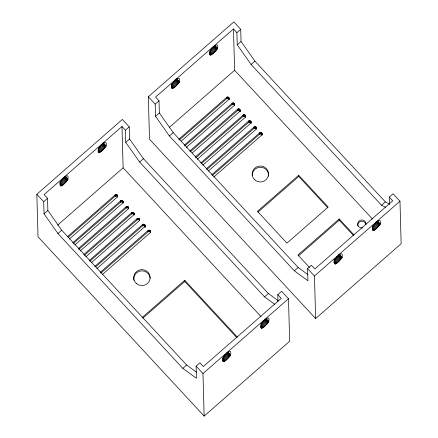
<?xml version="1.0" encoding="UTF-8"?>
<svg xmlns="http://www.w3.org/2000/svg" width="438" height="438" viewBox="0 0 438 438"><rect width="100%" height="100%" fill="white"/><g stroke="black" fill="none" stroke-linecap="round" stroke-linejoin="round"><path stroke-width="0.66" d="M94.734 266.446L142.564 224.601C143.943 223.243 146.161 225.565 144.622 226.824L96.798 268.669M145.153 227.13L145.131 225.658M189.747 151.121L237.571 109.27C238.956 107.918 241.168 110.239 239.63 111.493L192.32 152.889M230.552 355.098C232.469 346.212 223.96 355.809 222.871 358.131C221.267 366.606 229.266 357.156 230.552 355.098L227.979 352.322M342.04 257.549C343.956 248.664 335.442 258.261 334.353 260.583C332.754 269.058 340.753 259.608 342.04 257.549L339.466 254.774M67.863 179.542C69.735 170.656 61.605 180.122 60.236 182.296C58.363 191.182 66.494 181.715 67.863 179.542L65.289 176.76M106.04 146.133C107.912 137.247 99.782 146.714 98.413 148.887C96.541 157.773 104.671 148.307 106.04 146.133L103.039 142.892M179.345 81.994C181.217 73.108 173.087 82.574 171.718 84.748C169.845 93.633 177.976 84.167 179.345 81.994L176.771 79.212M217.527 48.585C219.4 39.699 211.269 49.165 209.901 51.339C208.028 60.225 216.158 50.759 217.527 48.585L214.954 45.809M268.729 321.711C270.602 312.82 262.471 322.291 261.103 324.465C259.23 333.351 267.361 323.885 268.729 321.711L266.156 318.93M380.211 224.163C382.084 215.272 373.953 224.743 372.585 226.917C370.712 235.803 378.843 226.336 380.211 224.163L377.638 221.382M277.993 301.415L277.801 294.659L281.618 291.319L288.483 298.727L289.671 341.268L204.152 416.1L38.029 236.821L36.841 194.28L122.366 119.448L129.232 126.856L129.571 139.01L143.434 158.687L268.368 293.52L278.152 300.687M389.491 204.541L389.289 197.111L393.105 193.771L399.971 201.179L401.159 243.72L315.634 318.552L149.517 139.273L148.329 96.732L233.848 21.9L240.714 29.308L241.053 41.462L254.916 61.139L385.341 201.896L389.393 203.911M274.878 304.426L264.547 296.86L139.618 162.033L125.75 142.35L125.41 130.196L121.978 126.494L44.096 194.642L47.523 198.348L47.862 210.503L61.731 230.18L186.665 365.007L196.448 372.18M385.577 207.251L381.525 205.236L251.1 64.479L237.237 44.802L236.898 32.647L233.465 28.946L155.578 97.094L159.01 100.8L159.35 112.955L173.213 132.632L298.147 267.459L307.936 274.631M277.801 294.659L281.234 298.366L203.347 366.513L199.914 362.812L196.098 366.152L196.438 378.306L182.843 368.353L57.909 233.52L44.046 213.843L43.707 201.688L47.523 198.348M125.41 130.196L129.232 126.856M389.289 197.111L392.716 200.818L314.834 268.965L311.402 265.264L307.58 268.603L307.919 280.758L294.331 270.804L169.396 135.972L155.534 116.294L155.194 104.14L159.01 100.8M236.898 32.647L240.714 29.308M44.046 213.843L47.862 210.503M125.75 142.35L129.571 139.01M155.534 116.294L159.35 112.955M237.237 44.802L241.053 41.462M57.548 225.209L123.133 167.82L121.978 126.494M169.544 127.212L234.62 70.272L233.465 28.946M57.909 233.52L61.731 230.18M139.618 162.033L143.434 158.687M169.396 135.972L173.213 132.632M251.1 64.479L254.916 61.139M67.277 236.816L115.106 194.965C116.486 193.612 118.703 195.934 117.165 197.188L69.335 239.038M178.764 139.268L226.588 97.417C227.974 96.064 230.185 98.386 228.647 99.64L181.337 141.036M68.339 237.128L115.139 196.18L116.645 195.868L117.674 196.98L117.641 195.764M179.312 140.029L226.621 98.632L228.379 98.424L229.189 99.689L229.123 98.216M72.768 242.74L120.598 200.894C121.978 199.536 124.195 201.858 122.656 203.117L74.827 244.962M184.256 145.192L232.08 103.346C233.465 101.988 235.677 104.31 234.138 105.569L186.314 147.414M73.316 243.506L120.631 202.11L122.136 201.798L123.166 202.909M184.803 145.958L232.113 104.562L233.618 104.249L234.653 105.361M78.26 248.669L126.089 206.818C127.469 205.466 129.686 207.787 128.148 209.041L80.318 250.886M78.807 249.43L126.122 208.034L127.628 207.721L128.58 208.587M190.295 151.882L237.604 110.486L239.362 110.277L240.172 111.542L240.139 110.327M83.751 254.593L131.581 212.748C132.96 211.39 135.178 213.711 133.639 214.97L85.815 256.816M195.239 157.045L243.063 115.199C244.448 113.842 246.66 116.163 245.121 117.422L197.297 159.268M84.304 255.359L131.614 213.963L133.119 213.651L134.148 214.762M195.786 157.811L243.095 116.415L244.607 116.103L245.636 117.214L245.598 115.999M89.242 260.522L137.072 218.671C138.452 217.319 140.669 219.641 139.131 220.894L91.307 262.74M200.73 162.974L248.554 121.123C249.939 119.771 252.151 122.093 250.613 123.346L202.789 165.192M89.795 261.283L137.105 219.887L138.611 219.575L139.563 220.44L139.53 219.224M201.277 163.735L248.587 122.339L250.098 122.027L251.16 123.396L251.089 121.923M206.221 168.898L254.045 127.053C255.431 125.695 257.643 128.016 256.104 129.276L208.28 171.121M95.796 266.764L142.596 225.816L144.348 225.603L145.164 226.873M206.769 169.665L254.078 128.268L255.589 127.956L256.619 129.068L256.504 127.6M100.225 272.37L148.055 230.525C149.435 229.173 151.652 231.494 150.114 232.748L102.289 274.593M211.713 174.822L259.537 132.977C260.922 131.624 263.134 133.946 261.596 135.2L213.771 177.045M100.778 273.137L148.088 231.74L149.593 231.428L150.546 232.293L150.513 231.078M212.26 175.589L259.57 134.192L261.327 133.984L262.143 135.249L262.072 133.776M298.7 175.244L257.467 211.324L286.95 243.139L328.182 207.059L298.7 175.244L298.738 176.459L327.755 207.776M258.009 212.096L298.738 176.459M142.334 317.364L184.732 280.26L237.473 337.172M142.876 318.13L184.77 281.475L184.732 280.26M353.981 234.899L339.204 218.951L297.966 255.031L309.513 267.492M298.513 255.803L339.236 220.166L339.204 218.951M182.843 368.353L186.665 365.007M264.547 296.86L268.368 293.52M294.331 270.804L298.147 267.459M381.525 205.236L385.341 201.896M204.152 416.1L202.964 373.559L288.483 298.727M315.634 318.552L314.446 276.011L399.971 201.179M215.003 45.547L217.576 48.322M377.693 221.119L380.266 223.9M214.357 45.7L217.357 48.941M377.041 221.278L380.047 224.519M214.078 46.138L217.084 49.379M376.768 221.716L379.768 224.957M213.706 46.647L216.706 49.888M376.39 222.219L379.396 225.46M213.235 47.205L216.241 50.447M234.62 70.272L372.514 219.093M375.924 222.783L378.925 226.024M212.266 47.342L215.699 51.049M375.382 223.38L378.383 226.621M211.663 47.961L215.096 51.662M374.78 223.999L377.786 227.24M211.455 49.04L214.456 52.281M374.14 224.617L377.145 227.859M210.793 49.636L213.793 52.878M373.477 225.214L376.483 228.455M210.125 50.2L213.131 53.441M372.815 225.778L375.815 229.019M209.911 51.169L212.485 53.951M372.601 226.747L375.174 229.523M209.736 52.073L211.882 54.389M372.42 227.645L374.567 229.961M209.616 52.888L211.33 54.745M372.733 228.932L374.019 230.317M209.572 53.617L210.859 55.007M372.683 229.654L373.543 230.58M209.61 54.241L210.47 55.166M339.236 220.166L353.554 235.617M176.826 78.955L179.399 81.731M339.51 254.527L342.083 257.309M176.175 79.108L179.18 82.349M338.886 254.642L341.892 257.883M338.64 255.047L341.64 258.289M175.901 79.546L178.901 82.787M338.3 255.518L341.301 258.759M175.523 80.05L178.529 83.291M337.873 256.038L340.879 259.28M175.058 80.614L178.058 83.855M337.38 256.597L340.386 259.838M174.516 81.211L177.516 84.452M336.4 256.712L339.833 260.418M173.913 81.829L176.919 85.071M336.236 257.763L339.236 261.004M173.273 82.448L176.279 85.689M335.612 258.343L338.618 261.585M172.61 83.045L175.616 86.286M334.982 258.891L337.988 262.132M171.948 83.609L174.948 86.85M334.358 259.406L337.364 262.647M171.302 84.112L174.308 87.354M333.761 259.86L336.767 263.101M171.554 85.481L173.7 87.792M334.063 261.174L336.209 263.49M171.439 86.297L173.152 88.147M333.991 261.951L335.705 263.802M171.389 87.025L172.676 88.41M333.986 262.641L335.273 264.032M171.433 87.644L172.293 88.575M148.329 96.732L155.194 104.14M307.58 268.603L314.446 276.011M103.521 143.095L106.095 145.87M266.205 318.667L268.779 321.448M102.87 143.248L105.876 146.489M265.986 319.286L268.56 322.067M102.596 143.686L105.596 146.927M265.28 319.264L268.286 322.505M102.218 144.195L105.224 147.436M264.908 319.767L267.908 323.009M101.753 144.754L104.753 147.995M123.133 167.82L261.032 316.641M264.437 320.331L267.443 323.572M101.211 145.356L104.211 148.597M263.895 320.928L266.901 324.169M100.609 145.969L103.614 149.21M262.866 321.081L266.299 324.788M99.968 146.588L102.974 149.829M262.658 322.165L265.658 325.407M99.306 147.184L102.311 150.426M261.995 322.762L264.995 326.003M98.643 147.748L101.643 150.99M261.327 323.326L264.333 326.567M98.43 148.717L101.003 151.499M260.687 323.83L263.687 327.071M98.249 149.621L100.395 151.937M260.939 325.193L263.085 327.509M98.134 150.437L99.848 152.293M260.818 326.014L262.532 327.865M98.517 151.625L99.371 152.555M260.774 326.737L262.061 328.128M98.128 151.789L98.988 152.714M260.813 327.361L261.672 328.286M184.77 281.475L236.58 337.391M65.339 176.503L67.912 179.279M228.028 352.075L230.602 354.857M64.693 176.656L67.693 179.898M227.404 352.19L230.404 355.432M227.152 352.595L230.158 355.837M64.413 177.094L67.419 180.336M226.813 353.066L229.819 356.308M64.041 177.598L67.041 180.839M226.391 353.586L229.392 356.828M63.57 178.162L66.576 181.403M225.899 354.145L228.899 357.386M63.034 178.759L66.034 182M225.346 354.725L228.346 357.966M62.431 179.377L65.432 182.619M224.322 354.851L227.755 358.552M61.791 179.996L64.791 183.237M224.13 355.891L227.13 359.133M61.128 180.593L64.129 183.834M223.5 356.439L226.501 359.68M60.46 181.157L63.466 184.398M223.303 357.413L225.877 360.195M60.247 182.126L62.82 184.902M222.707 357.873L225.28 360.649M59.645 182.564L62.218 185.345M222.581 358.722L224.721 361.038M59.951 183.845L61.67 185.696M222.937 359.965L224.223 361.35M60.334 185.033L61.194 185.958M222.931 360.649L223.791 361.58M222.581 360.786L223.44 361.711M36.841 194.28L43.707 201.688M196.098 366.152L202.964 373.559M261.995 133.53L262.028 134.745M261.875 133.294L261.908 134.51M261.71 133.086L261.749 134.302M261.519 132.911L261.552 134.127M261.289 132.769L261.327 133.984M261.043 132.665L261.081 133.88M260.785 132.605L260.818 133.82M260.517 132.594L260.55 133.809M260.249 132.626L260.281 133.842M259.991 132.703L260.024 133.918M259.75 132.818L259.789 134.033M259.537 132.977L259.57 134.192M256.383 127.37L256.416 128.586M256.219 127.162L256.257 128.378M256.027 126.982L256.06 128.197M255.797 126.839L255.836 128.055M255.551 126.741L255.589 127.956M255.294 126.681L255.327 127.896M255.025 126.664L255.058 127.88M254.757 126.697L254.79 127.912M254.5 126.774L254.533 127.989M254.259 126.894L254.297 128.11M254.045 127.053L254.078 128.268M251.012 121.676L251.045 122.892M250.892 121.441L250.925 122.656M250.728 121.233L250.766 122.448M250.536 121.058L250.569 122.273M250.306 120.915L250.344 122.131M250.06 120.811L250.098 122.027M249.802 120.751L249.835 121.967M249.534 120.74L249.567 121.956M249.266 120.773L249.299 121.988M249.008 120.85L249.041 122.065M248.768 120.965L248.806 122.18M248.554 121.123L248.587 122.339M245.521 115.747L245.554 116.962M245.4 115.517L245.433 116.732M245.236 115.309L245.275 116.524M245.045 115.128L245.077 116.344M244.815 114.986L244.853 116.201M244.568 114.887L244.607 116.103M244.311 114.827L244.344 116.043M244.043 114.816L244.076 116.032M243.774 114.844L243.807 116.059M243.517 114.92L243.55 116.136M243.276 115.041L243.309 116.256M243.063 115.199L243.095 116.415M240.029 109.823L240.144 111.285M239.909 109.588L239.942 110.803M239.745 109.38L239.783 110.595M239.553 109.204L239.586 110.42M239.323 109.062L239.362 110.277M239.077 108.958L239.11 110.173M238.819 108.898L238.852 110.113M238.551 108.887L238.584 110.102M238.283 108.92L238.316 110.135M238.026 108.996L238.058 110.212M237.785 109.111L237.818 110.327M237.571 109.27L237.604 110.486M234.615 104.145L234.68 105.618M234.538 103.894L234.571 105.109M234.418 103.664L234.45 104.879M234.253 103.456L234.292 104.671M234.056 103.275L234.095 104.49M233.832 103.133L233.87 104.348M233.585 103.034L233.618 104.249M233.323 102.974L233.361 104.189M233.06 102.963L233.093 104.178M232.792 102.99L232.824 104.206M232.534 103.067L232.567 104.282M232.293 103.187L232.326 104.403M232.08 103.346L232.113 104.562M229.047 97.97L229.079 99.185M228.926 97.734L228.959 98.95M228.762 97.526L228.8 98.742M228.565 97.351L228.603 98.566M228.34 97.209L228.379 98.424M228.094 97.105L228.127 98.32M227.831 97.05L227.869 98.265M227.568 97.033L227.601 98.249M227.3 97.066L227.333 98.282M227.043 97.143L227.076 98.358M226.802 97.263L226.835 98.479M226.588 97.417L226.621 98.632M150.59 231.324L150.623 232.54M150.387 230.842L150.426 232.058M150.229 230.634L150.261 231.85M150.031 230.459L150.064 231.675M149.807 230.317L149.84 231.532M149.561 230.213L149.593 231.428M149.298 230.153L149.331 231.368M149.029 230.142L149.062 231.357M148.767 230.174L148.8 231.39M148.509 230.251L148.542 231.467M148.268 230.366L148.301 231.582M148.055 230.525L148.088 231.74M145.022 225.148L145.088 227.388M144.896 224.918L144.934 226.134M144.737 224.71L144.77 225.926M144.54 224.53L144.573 225.745M144.316 224.387L144.348 225.603M144.069 224.289L144.102 225.504M143.806 224.229L143.839 225.444M143.538 224.212L143.571 225.428M143.275 224.245L143.308 225.46M143.018 224.322L143.051 225.537M142.777 224.442L142.81 225.658M142.564 224.601L142.596 225.816M139.607 219.471L139.64 220.686M139.404 218.989L139.443 220.204M139.246 218.781L139.279 219.996M139.049 218.606L139.081 219.821M138.824 218.463L138.857 219.679M138.578 218.359L138.611 219.575M138.315 218.299L138.348 219.515M138.047 218.288L138.079 219.504M137.778 218.321L137.817 219.537M137.527 218.398L137.559 219.613M137.286 218.513L137.318 219.728M137.072 218.671L137.105 219.887M134.116 213.547L134.181 215.02M134.039 213.295L134.072 214.511M133.913 213.065L133.951 214.281M133.754 212.857L133.787 214.072M133.557 212.676L133.59 213.892M133.333 212.534L133.366 213.749M133.086 212.435L133.119 213.651M132.823 212.375L132.856 213.591M132.555 212.364L132.588 213.58M132.287 212.392L132.325 213.607M132.035 212.468L132.068 213.684M131.794 212.589L131.827 213.804M131.581 212.748L131.614 213.963M128.548 207.371L128.657 208.833M128.422 207.136L128.46 208.351M128.263 206.928L128.296 208.143M128.066 206.752L128.099 207.968M127.841 206.61L127.874 207.826M127.595 206.506L127.628 207.721M127.332 206.446L127.365 207.661M127.064 206.435L127.097 207.65M126.796 206.468L126.834 207.683M126.544 206.544L126.577 207.76M126.303 206.665L126.336 207.88M126.089 206.818L126.122 208.034M123.133 201.694L123.198 203.166M123.056 201.442L123.089 202.657M122.93 201.212L122.968 202.427M122.771 201.004L122.804 202.219M122.574 200.823L122.607 202.038M122.35 200.681L122.383 201.896M122.103 200.582L122.136 201.798M121.841 200.522L121.873 201.737M121.572 200.511L121.605 201.726M121.304 200.538L121.342 201.754M121.052 200.615L121.085 201.83M120.811 200.735L120.844 201.951M120.598 200.894L120.631 202.11M117.565 195.518L117.598 196.733M117.439 195.282L117.477 196.498M117.28 195.074L117.313 196.29M117.083 194.899L117.116 196.114M116.858 194.757L116.891 195.972M116.612 194.653L116.645 195.868M116.349 194.598L116.382 195.813M116.081 194.581L116.114 195.797M115.813 194.614L115.851 195.83M115.555 194.691L115.594 195.906M115.32 194.811L115.353 196.027M115.106 194.965L115.139 196.18M133.897 280.364A8.213 7.983 -1.6 0 1 133.76 279.329M133.749 278.809A8.213 7.983 -1.6 0 1 141.726 270.854A8.213 7.983 -1.6 0 1 150.157 278.327M252.189 175.709A8.213 7.983 -1.6 0 1 260.692 167.234A8.213 7.983 -1.6 0 1 268.527 176.273M357.846 226.019A4.106 3.991 -1.6 0 1 361.011 221.283A4.106 3.991 -1.6 0 1 365.878 224.355M362.68 227.875A4.106 3.991 -1.6 0 1 357.753 224.464A4.106 3.991 -1.6 0 1 361.689 219.986A4.106 3.991 -1.6 0 1 365.927 224.179M136.486 283.6A8.213 7.983 -1.6 0 0 149.977 279.192A8.213 7.983 -1.6 0 0 139.322 270.049A8.213 7.983 -1.6 0 0 136.486 283.6M254.911 179.98A8.213 7.983 -1.6 0 0 268.401 175.572A8.213 7.983 -1.6 0 0 257.747 166.429A8.213 7.983 -1.6 0 0 254.911 179.98"/></g></svg>
